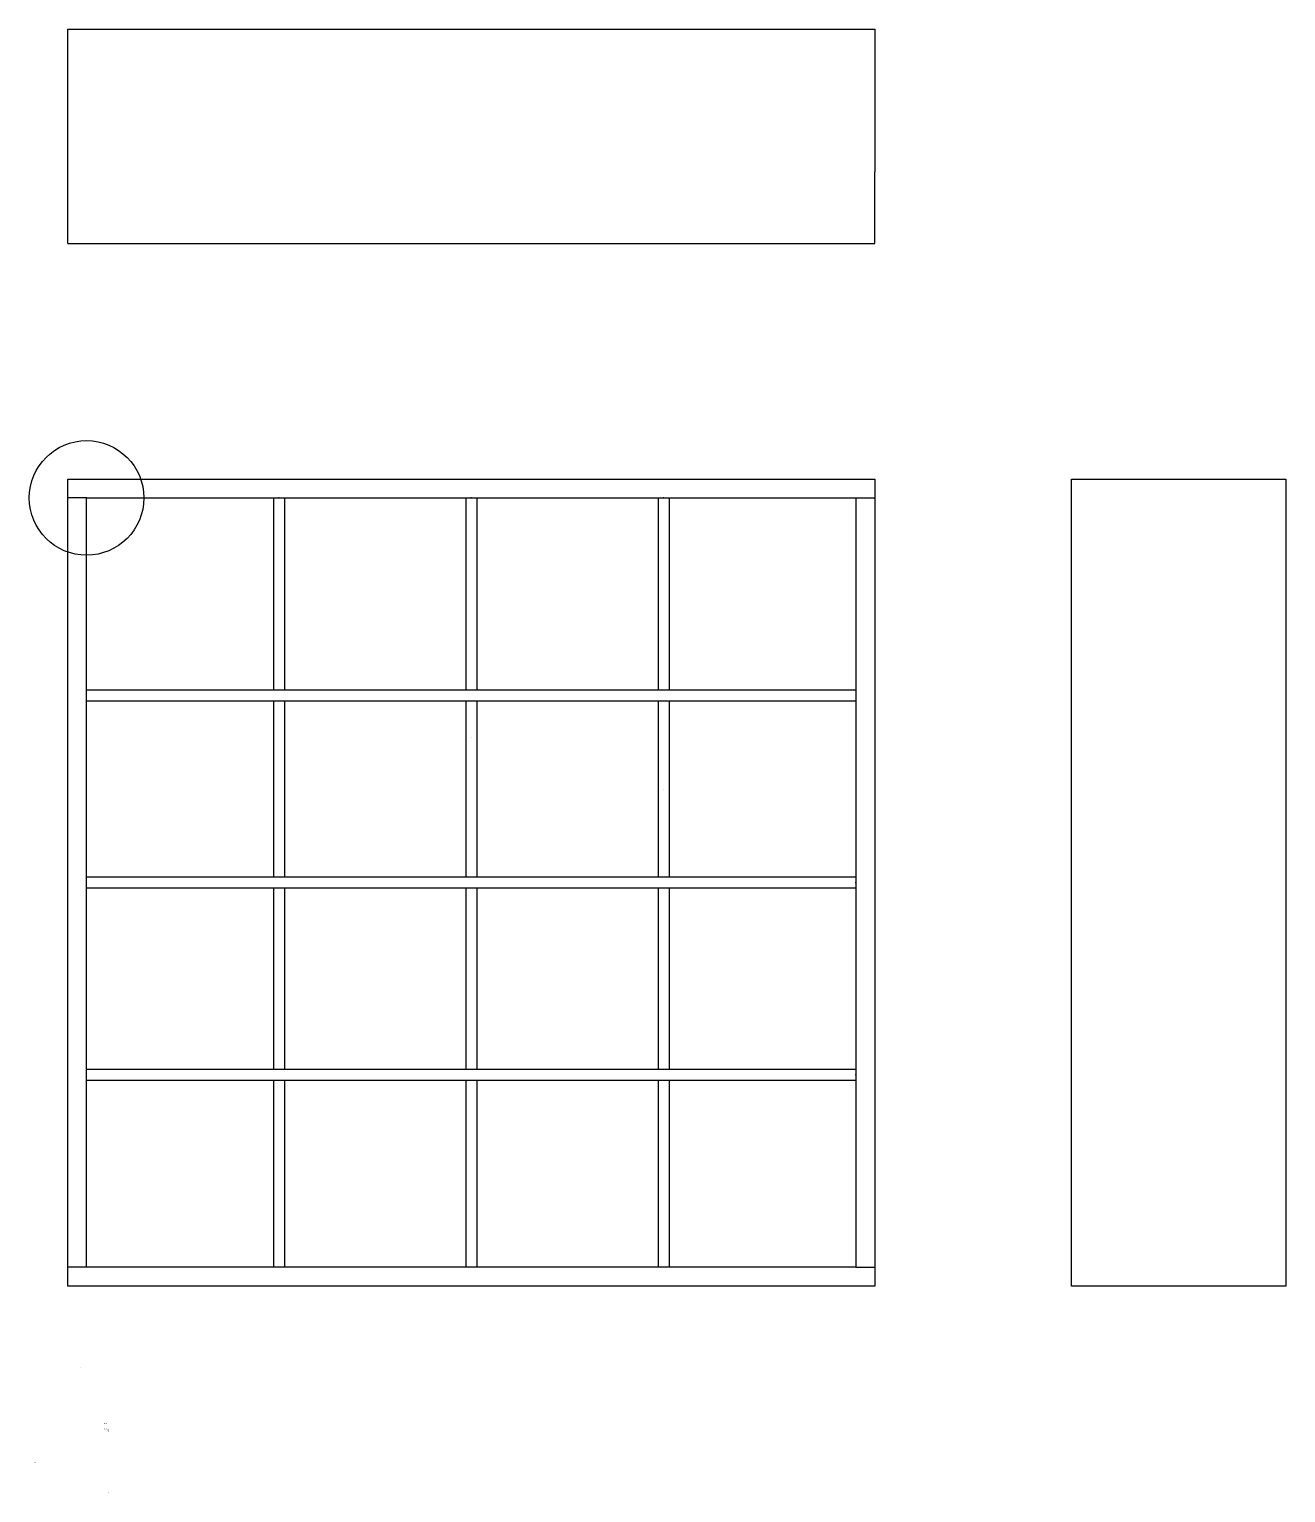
# Model space of a CAD drawing. Header units: inches. Extents: x -1535 to 2339, y 35 to 2700.
# Drawn here: x 51 to 2339, y 35 to 2700 of the extents above; entities that cross this region are included whole.
import ezdxf

# ---------------------------------------------------------------- set-up
doc = ezdxf.new("R2010")
doc.units = ezdxf.units.IN
doc.header["$MEASUREMENT"] = 0
doc.layers.add('Livello 1', color=7, linetype='Continuous')

msp = doc.modelspace()

# ---------------------------------------------------------------- hatches: boundary and pattern name
at = {"layer": 'Livello 1', "true_color": 0xffffff}
h = msp.add_hatch(color=7, dxfattribs=at)
h.dxf.hatch_style = 2
edge = h.paths.add_edge_path()
edge.add_spline(control_points=[(145.2, 262.1), (145.2, 261.9), (145.3, 261.8), (145.5, 261.8), (145.6, 261.8), (145.7, 261.9), (145.8, 262), (145.8, 262.1), (145.7, 262.3), (145.5, 262.3), (145.4, 262.3), (145.3, 262.2), (145.2, 262.1)], knot_values=[0, 0, 0, 0, 0.352778, 0.352778, 0.352778, 0.705556, 0.705556, 0.705556, 1.058333, 1.058333, 1.058333, 1.411111, 1.411111, 1.411111, 1.411111], degree=3, periodic=0)
edge.add_line((145.2, 262.1), (145.2, 262.1))
h = msp.add_hatch(color=7, dxfattribs=at)
h.dxf.hatch_style = 2
edge = h.paths.add_edge_path()
edge.add_spline(control_points=[(188.5, 160.5), (188.4, 160.4), (188.3, 160.3), (188.1, 160.3), (187.7, 160.3), (187.5, 160.5), (187.5, 160.9), (187.5, 161.2), (187.7, 161.5), (188.1, 161.5), (188.3, 161.5), (188.4, 161.4), (188.5, 161.2), (188.6, 161.4), (188.8, 161.5), (189, 161.5), (189.4, 161.5), (189.7, 161.2), (189.7, 160.9), (189.7, 160.5), (189.4, 160.2), (189, 160.2), (188.8, 160.2), (188.6, 160.3), (188.5, 160.5)], knot_values=[0, 0, 0, 0, 0.352778, 0.352778, 0.352778, 0.705556, 0.705556, 0.705556, 1.058333, 1.058333, 1.058333, 1.411111, 1.411111, 1.411111, 1.763889, 1.763889, 1.763889, 2.116667, 2.116667, 2.116667, 2.469444, 2.469444, 2.469444, 2.822222, 2.822222, 2.822222, 2.822222], degree=3, periodic=0)
edge.add_line((188.5, 160.5), (188.5, 160.5))
edge = h.paths.add_edge_path()
edge.add_spline(control_points=[(188.1, 160.5), (188.2, 160.5), (188.4, 160.7), (188.4, 160.9), (188.4, 161), (188.2, 161.2), (188.1, 161.2), (187.9, 161.2), (187.7, 161.1), (187.7, 160.9), (187.7, 160.7), (187.9, 160.5), (188.1, 160.5)], knot_values=[0, 0, 0, 0, 0.352778, 0.352778, 0.352778, 0.705556, 0.705556, 0.705556, 1.058333, 1.058333, 1.058333, 1.411111, 1.411111, 1.411111, 1.411111], degree=3, periodic=0)
edge.add_line((188.1, 160.5), (188.1, 160.5))
edge = h.paths.add_edge_path()
edge.add_spline(control_points=[(189, 160.4), (189.3, 160.4), (189.4, 160.7), (189.4, 160.9), (189.4, 161.1), (189.3, 161.3), (189, 161.3), (188.8, 161.3), (188.6, 161.1), (188.6, 160.9), (188.6, 160.6), (188.8, 160.4), (189, 160.4)], knot_values=[0, 0, 0, 0, 0.352778, 0.352778, 0.352778, 0.705556, 0.705556, 0.705556, 1.058333, 1.058333, 1.058333, 1.411111, 1.411111, 1.411111, 1.411111], degree=3, periodic=0)
edge.add_line((189, 160.4), (189, 160.4))
h = msp.add_hatch(color=7, dxfattribs=at)
h.dxf.hatch_style = 2
edge = h.paths.add_edge_path()
edge.add_spline(control_points=[(191.9, 160.5), (191.8, 160.4), (191.7, 160.3), (191.4, 160.3), (191.1, 160.3), (190.8, 160.5), (190.8, 160.9), (190.8, 161.2), (191.1, 161.5), (191.4, 161.5), (191.7, 161.5), (191.8, 161.4), (191.9, 161.2), (192, 161.4), (192.2, 161.5), (192.4, 161.5), (192.8, 161.5), (193.1, 161.2), (193.1, 160.9), (193.1, 160.5), (192.8, 160.2), (192.4, 160.2), (192.2, 160.2), (192, 160.3), (191.9, 160.5)], knot_values=[0, 0, 0, 0, 0.352778, 0.352778, 0.352778, 0.705556, 0.705556, 0.705556, 1.058333, 1.058333, 1.058333, 1.411111, 1.411111, 1.411111, 1.763889, 1.763889, 1.763889, 2.116667, 2.116667, 2.116667, 2.469444, 2.469444, 2.469444, 2.822222, 2.822222, 2.822222, 2.822222], degree=3, periodic=0)
edge.add_line((191.9, 160.5), (191.9, 160.5))
edge = h.paths.add_edge_path()
edge.add_spline(control_points=[(191.4, 160.5), (191.6, 160.5), (191.8, 160.7), (191.8, 160.9), (191.8, 161), (191.6, 161.2), (191.4, 161.2), (191.2, 161.2), (191.1, 161.1), (191.1, 160.9), (191.1, 160.7), (191.2, 160.5), (191.4, 160.5)], knot_values=[0, 0, 0, 0, 0.352778, 0.352778, 0.352778, 0.705556, 0.705556, 0.705556, 1.058333, 1.058333, 1.058333, 1.411111, 1.411111, 1.411111, 1.411111], degree=3, periodic=0)
edge.add_line((191.4, 160.5), (191.4, 160.5))
edge = h.paths.add_edge_path()
edge.add_spline(control_points=[(192.4, 160.4), (192.6, 160.4), (192.8, 160.7), (192.8, 160.9), (192.8, 161.1), (192.6, 161.3), (192.4, 161.3), (192.2, 161.3), (192, 161.1), (192, 160.9), (192, 160.6), (192.2, 160.4), (192.4, 160.4)], knot_values=[0, 0, 0, 0, 0.352778, 0.352778, 0.352778, 0.705556, 0.705556, 0.705556, 1.058333, 1.058333, 1.058333, 1.411111, 1.411111, 1.411111, 1.411111], degree=3, periodic=0)
edge.add_line((192.4, 160.4), (192.4, 160.4))
h = msp.add_hatch(color=7, dxfattribs=at)
h.dxf.hatch_style = 2
edge = h.paths.add_edge_path()
edge.add_spline(control_points=[(188.5, 150.1), (188.4, 150), (188.3, 149.9), (188.1, 149.9), (187.7, 149.9), (187.5, 150.1), (187.5, 150.5), (187.5, 150.8), (187.7, 151.1), (188.1, 151.1), (188.3, 151.1), (188.4, 151), (188.5, 150.8), (188.6, 151), (188.8, 151.1), (189, 151.1), (189.4, 151.1), (189.7, 150.8), (189.7, 150.5), (189.7, 150.1), (189.4, 149.8), (189, 149.8), (188.8, 149.8), (188.6, 149.9), (188.5, 150.1)], knot_values=[0, 0, 0, 0, 0.352778, 0.352778, 0.352778, 0.705556, 0.705556, 0.705556, 1.058333, 1.058333, 1.058333, 1.411111, 1.411111, 1.411111, 1.763889, 1.763889, 1.763889, 2.116667, 2.116667, 2.116667, 2.469444, 2.469444, 2.469444, 2.822222, 2.822222, 2.822222, 2.822222], degree=3, periodic=0)
edge.add_line((188.5, 150.1), (188.5, 150.1))
edge = h.paths.add_edge_path()
edge.add_spline(control_points=[(189, 150.1), (189.3, 150.1), (189.4, 150.3), (189.4, 150.5), (189.4, 150.7), (189.3, 150.9), (189, 150.9), (188.8, 150.9), (188.6, 150.7), (188.6, 150.5), (188.6, 150.3), (188.8, 150.1), (189, 150.1)], knot_values=[0, 0, 0, 0, 0.352778, 0.352778, 0.352778, 0.705556, 0.705556, 0.705556, 1.058333, 1.058333, 1.058333, 1.411111, 1.411111, 1.411111, 1.411111], degree=3, periodic=0)
edge.add_line((189, 150.1), (189, 150.1))
edge = h.paths.add_edge_path()
edge.add_spline(control_points=[(188.1, 150.1), (188.2, 150.1), (188.4, 150.3), (188.4, 150.5), (188.4, 150.7), (188.2, 150.8), (188.1, 150.8), (187.9, 150.8), (187.7, 150.7), (187.7, 150.5), (187.7, 150.3), (187.9, 150.1), (188.1, 150.1)], knot_values=[0, 0, 0, 0, 0.352778, 0.352778, 0.352778, 0.705556, 0.705556, 0.705556, 1.058333, 1.058333, 1.058333, 1.411111, 1.411111, 1.411111, 1.411111], degree=3, periodic=0)
edge.add_line((188.1, 150.1), (188.1, 150.1))
h = msp.add_hatch(color=7, dxfattribs=at)
h.dxf.hatch_style = 2
edge = h.paths.add_edge_path()
edge.add_spline(control_points=[(192, 149.7), (191.5, 149.7), (190.8, 149.9), (190.8, 150.5), (190.8, 151), (191.5, 151.2), (192, 151.2), (192.4, 151.2), (193.1, 151), (193.1, 150.5), (193.1, 149.9), (192.4, 149.7), (192, 149.7)], knot_values=[0, 0, 0, 0, 0.352778, 0.352778, 0.352778, 0.705556, 0.705556, 0.705556, 1.058333, 1.058333, 1.058333, 1.411111, 1.411111, 1.411111, 1.411111], degree=3, periodic=0)
edge.add_line((192, 149.7), (192, 149.7))
edge = h.paths.add_edge_path()
edge.add_spline(control_points=[(191.9, 150), (192.2, 150), (192.8, 150.1), (192.8, 150.5), (192.8, 150.9), (192.2, 151), (191.9, 151), (191.7, 151), (191.1, 150.9), (191.1, 150.5), (191.1, 150.1), (191.7, 150), (191.9, 150)], knot_values=[0, 0, 0, 0, 0.352778, 0.352778, 0.352778, 0.705556, 0.705556, 0.705556, 1.058333, 1.058333, 1.058333, 1.411111, 1.411111, 1.411111, 1.411111], degree=3, periodic=0)
edge.add_line((191.9, 150), (191.9, 150))
h = msp.add_hatch(color=7, dxfattribs=at)
h.dxf.hatch_style = 2
edge = h.paths.add_edge_path()
edge.add_spline(control_points=[(195.3, 148.5), (195.2, 148.3), (195, 148.2), (194.8, 148.2), (194.5, 148.2), (194.2, 148.5), (194.2, 148.8), (194.2, 149.2), (194.5, 149.4), (194.8, 149.4), (195, 149.4), (195.2, 149.3), (195.3, 149.2), (195.4, 149.4), (195.6, 149.5), (195.8, 149.5), (196.2, 149.5), (196.4, 149.2), (196.4, 148.8), (196.4, 148.5), (196.2, 148.2), (195.8, 148.2), (195.6, 148.2), (195.4, 148.3), (195.3, 148.5)], knot_values=[0, 0, 0, 0, 0.352778, 0.352778, 0.352778, 0.705556, 0.705556, 0.705556, 1.058333, 1.058333, 1.058333, 1.411111, 1.411111, 1.411111, 1.763889, 1.763889, 1.763889, 2.116667, 2.116667, 2.116667, 2.469444, 2.469444, 2.469444, 2.822222, 2.822222, 2.822222, 2.822222], degree=3, periodic=0)
edge.add_line((195.3, 148.5), (195.3, 148.5))
edge = h.paths.add_edge_path()
edge.add_spline(control_points=[(195.8, 148.4), (196, 148.4), (196.2, 148.6), (196.2, 148.8), (196.2, 149), (196, 149.2), (195.8, 149.2), (195.6, 149.2), (195.4, 149), (195.4, 148.8), (195.4, 148.6), (195.6, 148.4), (195.8, 148.4)], knot_values=[0, 0, 0, 0, 0.352778, 0.352778, 0.352778, 0.705556, 0.705556, 0.705556, 1.058333, 1.058333, 1.058333, 1.411111, 1.411111, 1.411111, 1.411111], degree=3, periodic=0)
edge.add_line((195.8, 148.4), (195.8, 148.4))
edge = h.paths.add_edge_path()
edge.add_spline(control_points=[(194.8, 148.5), (195, 148.5), (195.2, 148.7), (195.2, 148.8), (195.2, 149), (195, 149.2), (194.8, 149.2), (194.6, 149.2), (194.4, 149), (194.4, 148.8), (194.4, 148.6), (194.6, 148.5), (194.8, 148.5)], knot_values=[0, 0, 0, 0, 0.352778, 0.352778, 0.352778, 0.705556, 0.705556, 0.705556, 1.058333, 1.058333, 1.058333, 1.411111, 1.411111, 1.411111, 1.411111], degree=3, periodic=0)
edge.add_line((194.8, 148.5), (194.8, 148.5))
h = msp.add_hatch(color=7, dxfattribs=at)
h.dxf.hatch_style = 2
edge = h.paths.add_edge_path()
edge.add_spline(control_points=[(195.3, 146.9), (195.2, 146.7), (195, 146.6), (194.8, 146.6), (194.5, 146.6), (194.2, 146.9), (194.2, 147.2), (194.2, 147.5), (194.5, 147.8), (194.8, 147.8), (195, 147.8), (195.2, 147.7), (195.3, 147.5), (195.4, 147.8), (195.6, 147.9), (195.8, 147.9), (196.2, 147.9), (196.4, 147.6), (196.4, 147.2), (196.4, 146.8), (196.2, 146.5), (195.8, 146.5), (195.6, 146.5), (195.4, 146.7), (195.3, 146.9)], knot_values=[0, 0, 0, 0, 0.352778, 0.352778, 0.352778, 0.705556, 0.705556, 0.705556, 1.058333, 1.058333, 1.058333, 1.411111, 1.411111, 1.411111, 1.763889, 1.763889, 1.763889, 2.116667, 2.116667, 2.116667, 2.469444, 2.469444, 2.469444, 2.822222, 2.822222, 2.822222, 2.822222], degree=3, periodic=0)
edge.add_line((195.3, 146.9), (195.3, 146.9))
edge = h.paths.add_edge_path()
edge.add_spline(control_points=[(195.8, 146.8), (196, 146.8), (196.2, 147), (196.2, 147.2), (196.2, 147.4), (196, 147.6), (195.8, 147.6), (195.6, 147.6), (195.4, 147.4), (195.4, 147.2), (195.4, 147), (195.6, 146.8), (195.8, 146.8)], knot_values=[0, 0, 0, 0, 0.352778, 0.352778, 0.352778, 0.705556, 0.705556, 0.705556, 1.058333, 1.058333, 1.058333, 1.411111, 1.411111, 1.411111, 1.411111], degree=3, periodic=0)
edge.add_line((195.8, 146.8), (195.8, 146.8))
edge = h.paths.add_edge_path()
edge.add_spline(control_points=[(194.8, 146.8), (195, 146.8), (195.2, 147), (195.2, 147.2), (195.2, 147.4), (195, 147.6), (194.8, 147.6), (194.6, 147.6), (194.4, 147.4), (194.4, 147.2), (194.4, 147), (194.6, 146.8), (194.8, 146.8)], knot_values=[0, 0, 0, 0, 0.352778, 0.352778, 0.352778, 0.705556, 0.705556, 0.705556, 1.058333, 1.058333, 1.058333, 1.411111, 1.411111, 1.411111, 1.411111], degree=3, periodic=0)
edge.add_line((194.8, 146.8), (194.8, 146.8))
h = msp.add_hatch(color=7, dxfattribs=at)
h.dxf.hatch_style = 2
edge = h.paths.add_edge_path()
edge.add_spline(control_points=[(61.9, 89), (61.5, 89), (60.8, 89.2), (60.8, 89.8), (60.8, 90.3), (61.5, 90.5), (61.9, 90.5), (62.4, 90.5), (63, 90.3), (63, 89.8), (63, 89.2), (62.4, 89), (61.9, 89)], knot_values=[0, 0, 0, 0, 0.352778, 0.352778, 0.352778, 0.705556, 0.705556, 0.705556, 1.058333, 1.058333, 1.058333, 1.411111, 1.411111, 1.411111, 1.411111], degree=3, periodic=0)
edge.add_line((61.9, 89), (61.9, 89))
edge = h.paths.add_edge_path()
edge.add_spline(control_points=[(61.9, 89.3), (62.2, 89.3), (62.8, 89.4), (62.8, 89.8), (62.8, 90.2), (62.2, 90.3), (61.9, 90.3), (61.6, 90.3), (61.1, 90.2), (61.1, 89.8), (61.1, 89.4), (61.6, 89.3), (61.9, 89.3)], knot_values=[0, 0, 0, 0, 0.352778, 0.352778, 0.352778, 0.705556, 0.705556, 0.705556, 1.058333, 1.058333, 1.058333, 1.411111, 1.411111, 1.411111, 1.411111], degree=3, periodic=0)
edge.add_line((61.9, 89.3), (61.9, 89.3))
h = msp.add_hatch(color=7, dxfattribs=at)
edge = h.paths.add_edge_path()
edge.add_spline(control_points=[(197.2, 35.3), (197.2, 35.5), (197.1, 35.6), (197, 35.6), (196.9, 35.7), (196.7, 35.8), (196.4, 35.8), (196.2, 35.8), (196, 35.7), (195.9, 35.6), (195.7, 35.6), (195.6, 35.5), (195.6, 35.3), (195.6, 35.2), (195.7, 35.1), (195.8, 35), (196, 34.9), (196.2, 34.9), (196.4, 34.9), (196.7, 34.9), (196.9, 34.9), (197, 35), (197.1, 35.1), (197.2, 35.2), (197.2, 35.3)], knot_values=[0, 0, 0, 0, 0.352778, 0.352778, 0.352778, 0.705556, 0.705556, 0.705556, 1.058333, 1.058333, 1.058333, 1.411111, 1.411111, 1.411111, 1.763889, 1.763889, 1.763889, 2.116667, 2.116667, 2.116667, 2.469444, 2.469444, 2.469444, 2.822222, 2.822222, 2.822222, 2.822222], degree=3, periodic=0)
edge.add_line((197.2, 35.3), (197.2, 35.3))
edge = h.paths.add_edge_path()
edge.add_spline(control_points=[(195.4, 35.3), (195.4, 35.5), (195.5, 35.7), (195.7, 35.8), (195.8, 36), (196.1, 36), (196.4, 36), (196.7, 36), (197, 36), (197.2, 35.8), (197.4, 35.7), (197.4, 35.5), (197.4, 35.3), (197.4, 35.1), (197.4, 34.9), (197.2, 34.8), (197, 34.7), (196.7, 34.6), (196.4, 34.6), (196.1, 34.6), (195.8, 34.7), (195.7, 34.8), (195.5, 34.9), (195.4, 35.1), (195.4, 35.3)], knot_values=[0, 0, 0, 0, 0.352778, 0.352778, 0.352778, 0.705556, 0.705556, 0.705556, 1.058333, 1.058333, 1.058333, 1.411111, 1.411111, 1.411111, 1.763889, 1.763889, 1.763889, 2.116667, 2.116667, 2.116667, 2.469444, 2.469444, 2.469444, 2.822222, 2.822222, 2.822222, 2.822222], degree=3, periodic=0)
edge.add_line((195.4, 35.3), (195.4, 35.3))

# ---------------------------------------------------------------- linework, layer by layer
at = {"color": 7}
for p, q in [((121.3, 2309.6), (121.3, 2699.6)), ((121.3, 2699.6), (1591.3, 2699.6)), ((1591.3, 2699.6), (1591.3, 2439.9)), ((1591.3, 2309.6), (1591.3, 2439.9)), ((121.3, 2309.6), (1591.3, 2309.6)), ((121.3, 410.5), (121.3, 1880.5)), ((121.3, 1880.5), (1591.3, 1880.5)), ((1591.3, 1880.5), (1591.3, 410.5)), ((1949.3, 410.5), (1949.3, 1880.5)), ((1949.3, 1880.5), (2339.3, 1880.5)), ((2339.3, 1880.5), (2339.3, 410.5)), ((155.7, 1846.2), (121.3, 1846.2)), ((155.6, 1846.2), (1556.7, 1846.2)), ((155.7, 445.1), (155.7, 1846.2)), ((495.9, 1846.2), (495.9, 1495.9)), ((515.9, 1846.2), (515.9, 1495.9)), ((846.1, 1846.2), (846.1, 1495.9)), ((866.1, 1846.2), (866.1, 1495.9)), ((1196.4, 1846.2), (1196.4, 1495.9)), ((1216.4, 1846.2), (1216.4, 1495.9)), ((1556.7, 1846.2), (1556.7, 445.1)), ((1556.7, 1846.2), (1591.3, 1846.2)), ((1556.7, 1495.9), (155.7, 1495.9)), ((1556.7, 1475.9), (155.7, 1475.9)), ((495.9, 1475.9), (495.9, 1155.7)), ((515.9, 1475.9), (515.9, 1155.7)), ((846.1, 1475.9), (846.1, 1410.3)), ((866.1, 1475.9), (866.1, 1410.3)), ((1196.4, 1475.9), (1196.4, 1314.6)), ((1216.4, 1475.9), (1216.4, 1314.6)), ((846.1, 1410.3), (846.2, 1155.7)), ((856.1, 1410.3), (856.1, 1410.3)), ((866.1, 1410.3), (866.2, 1155.7)), ((1196.4, 1314.6), (1196.4, 1155.7)), ((1206.4, 1314.6), (1206.4, 1314.6)), ((1216.4, 1314.6), (1216.4, 1155.7)), ((1556.7, 1155.7), (155.7, 1155.7)), ((1556.7, 1135.7), (155.7, 1135.7)), ((495.9, 1135.7), (495.9, 805.4)), ((515.9, 1135.7), (515.9, 805.4)), ((846.2, 1135.7), (846.2, 805.4)), ((866.2, 1135.7), (866.2, 805.4)), ((1196.4, 1135.7), (1196.4, 805.4)), ((1216.4, 1135.7), (1216.4, 805.4)), ((1556.7, 805.4), (155.7, 805.4)), ((1556.7, 785.4), (155.7, 785.4)), ((495.9, 785.4), (495.9, 445.1)), ((515.9, 785.4), (515.9, 445.1)), ((846.2, 785.4), (846.2, 445.1)), ((866.2, 785.4), (866.2, 445.1)), ((1196.4, 785.4), (1196.4, 445.1)), ((1216.4, 785.4), (1216.4, 445.1)), ((155.7, 445.1), (121.3, 445.1)), ((1556.7, 445.1), (155.7, 445.1)), ((1556.7, 445.1), (1591.3, 445.1)), ((1591.3, 410.5), (121.3, 410.5)), ((2339.3, 410.5), (1949.3, 410.5))]:
    msp.add_line(p, q, dxfattribs=at)
msp.add_circle((155.7, 1846.2), 104.3, dxfattribs=at)
for p in [(505.9, 1846.2), (856.1, 1846.2), (1206.4, 1846.2), (1556.7, 1495.9), (1556.7, 1145.7), (1556.7, 795.4)]:
    msp.add_point(p, dxfattribs=at)

doc.saveas('drawing.dxf')
